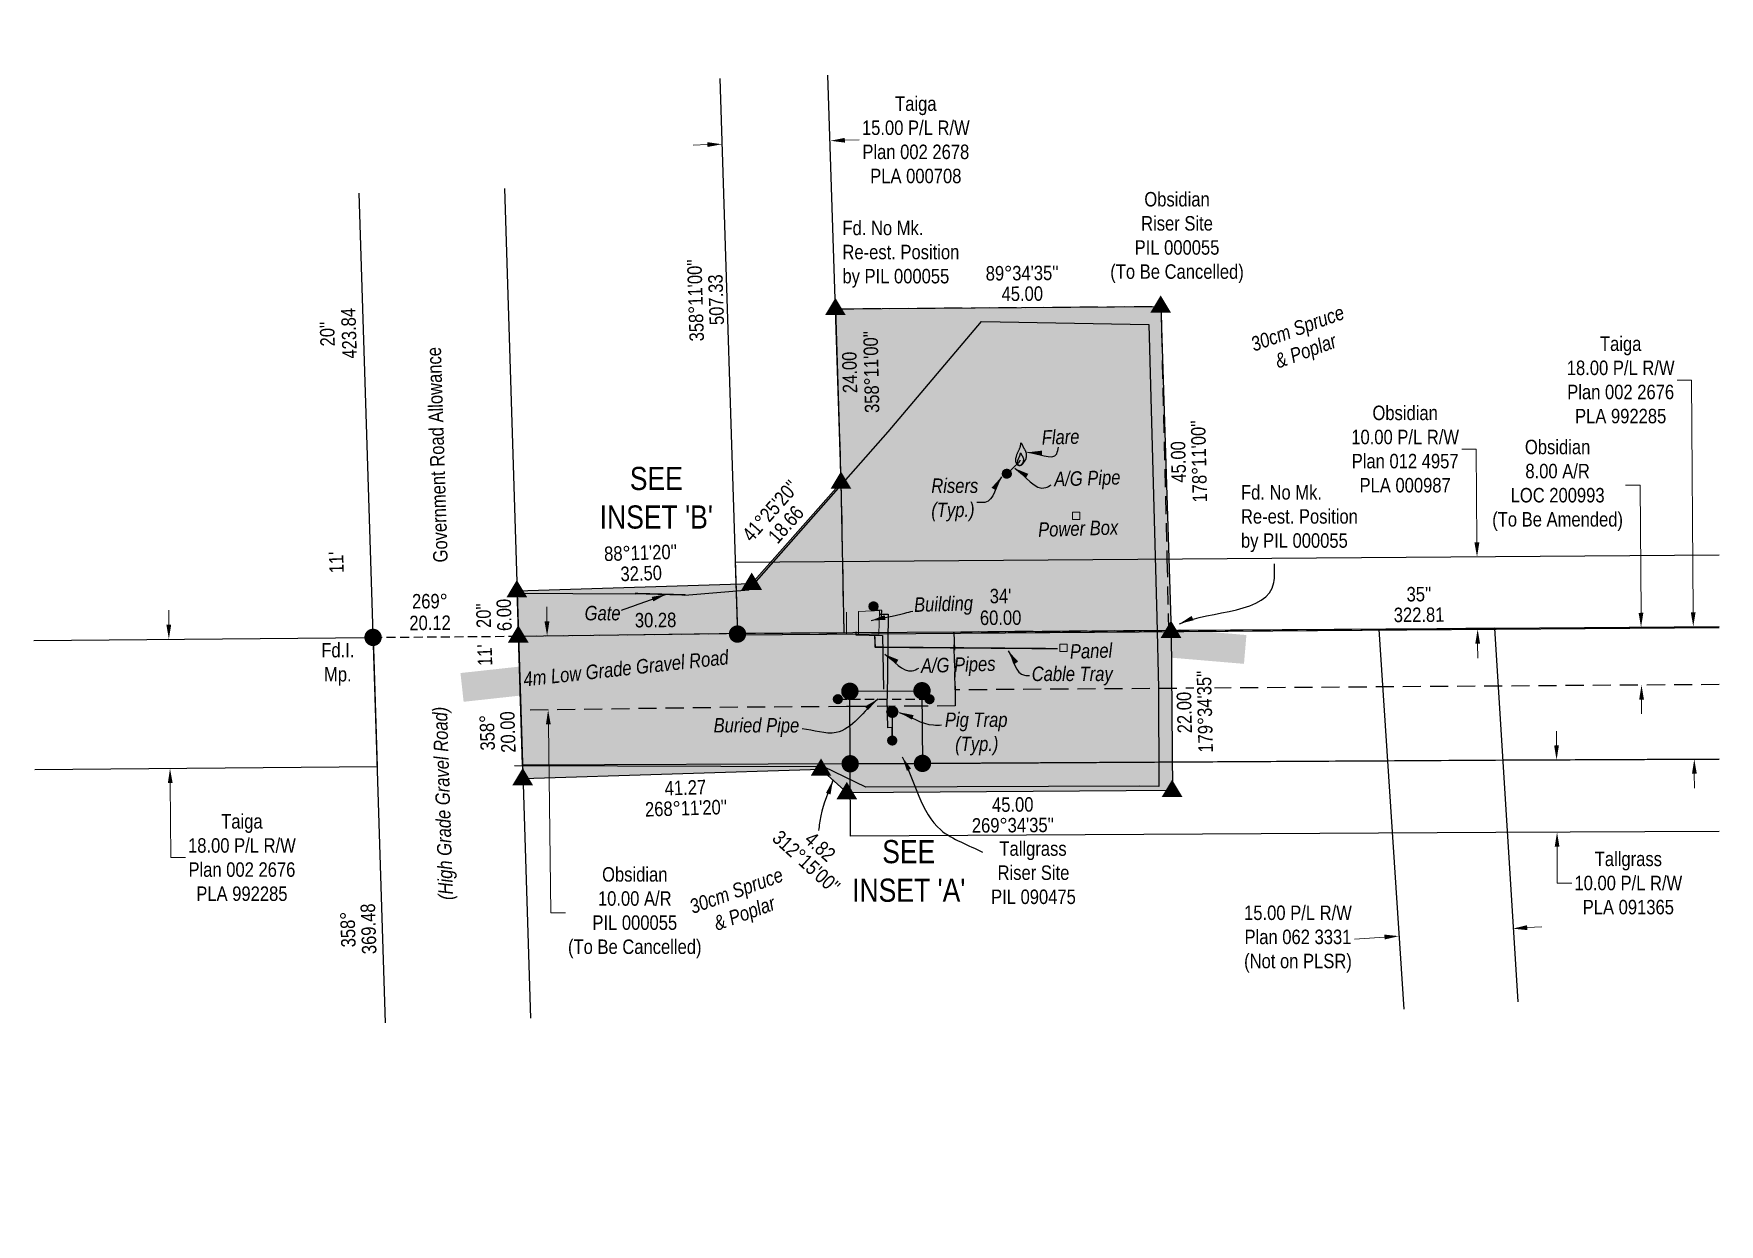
# Model space of a CAD drawing. Extents: x 622735 to 628263, y 5913906 to 5918239.
# Drawn here: x 625495 to 626661, y 5914806 to 5915629 of the extents above; entities that cross this region are included whole.
import ezdxf
from ezdxf.enums import TextEntityAlignment as Align

# ---------------------------------------------------------------- set-up
doc = ezdxf.new("R2010")
doc.units = 0
doc.header["$LTSCALE"] = 5
for name, pattern in [('foc-ACCESSROAD', [3.75, 2.5, -1.25]), ('foc-TIELINE', [1.875, 1.25, -0.625]), ('UG_PIPE', [1.875, 1.25, -0.625])]:
    doc.linetypes.add(name, pattern=pattern)
for name, color, linetype in [('AS-CABLE', 224, 'foc-CABLE'), ('AS-FENCE', 48, 'foc-FENCE'), ('AS-PIPE-AG', 44, 'Continuous'), ('AS-PIPE-UG', 44, 'UG_PIPE'), ('AS-PIPE-UG-T', 44, 'Continuous'), ('AS-ROADS', 254, 'Continuous'), ('AS-SYMBOL', 7, 'Continuous'), ('C-AR', 13, 'foc-ACCESSROAD'), ('C-RW', 13, 'Continuous'), ('C-WS', 13, 'foc-ACCESSROAD'), ('DETAIL-T', 7, 'Continuous'), ('F-RW', 190, 'Continuous'), ('L-BD', 7, 'Continuous'), ('L-BD1', 253, 'Continuous'), ('L-MON', 1, 'Continuous'), ('L-MON-T', 1, 'Continuous'), ('L-ROAD-T', 7, 'Continuous'), ('L-SEC', 7, 'Continuous'), ('L-TIE', 7, 'foc-TIELINE'), ('P-PROPOSED', 10, 'Continuous'), ('P-PROPOSED-H', 21, 'Continuous'), ('T-BUSH-T', 110, 'Continuous')]:
    doc.layers.add(name, color=color, linetype=linetype)
for name, color, linetype, lineweight in [('AS-GENERAL', 48, 'Continuous', 18), ('C-AR-T', 13, 'Continuous', 9), ('C-RW-T', 13, 'Continuous', 9), ('F-RW-T', 190, 'Continuous', 9), ('T-TEXT', 48, 'Continuous', 18)]:
    doc.layers.add(name, color=color, linetype=linetype, lineweight=lineweight)
doc.styles.add('80CG', font='ARIALN.TTF', dxfattribs={"height": 10})
doc.styles.add('80L', font='ARIALN.TTF', dxfattribs={"height": 10})
doc.styles.add('80LS', font='ARIALNI.TTF', dxfattribs={"height": 10})
doc.styles.add('foc-LtypeFont', font='ARIALN.TTF', dxfattribs={"height": 7.35})
doc.linetypes.add('foc-CABLE', pattern='A,2,-1,["C",foc-LtypeFont,S=0.2,R=0,X=-0.625,Y=-0.75],-1.24,8', length=12.24)
doc.linetypes.add('foc-FENCE', pattern='A,10,-1,["X",foc-LtypeFont,S=0.2,R=0,X=-0.625,Y=-0.75],-1.24', length=12.24)
doc.dimstyles.new('Compass 5 000', dxfattribs={"dimscale": 5, "dimtxt": 9, "dimasz": 2, "dimexe": 0.2, "dimexo": 0.0625, "dimgap": 0.5, "dimtad": 0, "dimtih": 1, "dimtoh": 1, "dimzin": 0, "dimdsep": 46, "dimtxsty": '80CG', "dimcen": 0.1, "dimse1": 1, "dimse2": 1, "dimclrd": 256, "dimclrt": 256, "dimaunit": 1, "dimadec": 4, "dimazin": 0, "dimtfac": 0.06, "dimtofl": 0, "dimtmove": 0, "dimatfit": 1, "dimfxl": 0.2, "dimtolj": 1, "dimtzin": 0, "dimlwd": -1, "dimarcsym": 0})

# ---------------------------------------------------------------- blocks, each defined once
blk = doc.blocks.new('RISER')
h = blk.add_hatch(color=255)
h.dxf.hatch_style = 1
edge = h.paths.add_edge_path()
edge.add_arc((0, 0), 0.7, 0, 360)
blk.add_hatch(color=48).paths.add_polyline_path([(0.58, -0.15), (-0.58, -0.15, 0.774597)])
at = {"color": 48}
blk.add_line((-0.58, -0.15), (0.58, -0.15), dxfattribs=at)
blk.add_circle((0, 0), 0.6, dxfattribs=at)
blk = doc.blocks.new('PIG')
h = blk.add_hatch(color=255)
h.dxf.hatch_style = 1
edge = h.paths.add_edge_path()
edge.add_arc((0, 0), 0.85, 0, 360)
at = {"layer": 'AS-SYMBOL'}
h = blk.add_hatch(color=48, dxfattribs=at)
h.dxf.hatch_style = 1
h.paths.add_polyline_path([(-0.1, 0, 1), (-0.55, 0, 1)])
h = blk.add_hatch(color=48, dxfattribs=at)
h.dxf.hatch_style = 1
h.paths.add_polyline_path([(0.1, 0, 1), (0.55, 0, 1)])
at = {"layer": 'AS-SYMBOL', "color": 48}
for centre, radius in [((0, 0), 0.75), ((-0.33, 0), 0.225), ((0.33, 0), 0.225)]:
    blk.add_circle(centre, radius, dxfattribs=at)
blk = doc.blocks.new('fdia')
at = {"color": 255, "const_width": 1}
blk.add_lwpolyline([(-0.5, 0, 1), (0.5, 0, 1)], format="xyb", close=True, dxfattribs=at)
blk = doc.blocks.new('Fdiaa')
blk.add_blockref('fdia', (0, 0))
blk = doc.blocks.new('fdib')
at = {"color": 1, "const_width": 1.6}
blk.add_lwpolyline([(-0.4, 0, 1), (0.4, 0, 1)], format="xyb", close=True, dxfattribs=at)
at = {"color": 1}
blk.add_circle((0, 0), 0.8, dxfattribs=at)
blk = doc.blocks.new('Fdibb')
blk.add_blockref('fdib', (0, 0))
blk = doc.blocks.new('fdicc')
for name in ['Fdibb', 'Fdiaa']:
    blk.add_blockref(name, (0, 0))
blk = doc.blocks.new('FDI')
blk.add_blockref('fdicc', (0, 0))
blk = doc.blocks.new('STRIA')
blk.add_hatch(color=255).paths.add_polyline_path([(-0.04, 1.52), (-1.47, -0.87), (1.39, -0.87)])
blk = doc.blocks.new('STRIAA')
blk.add_blockref('STRIA', (0, 0))
blk = doc.blocks.new('STRIB')
at = {"color": 1}
blk.add_solid([(-1.12, -0.67), (-0.04, 1.13), (1.04, -0.67)], dxfattribs=at)
blk = doc.blocks.new('STRIBB')
blk.add_blockref('STRIB', (0, 0))
blk = doc.blocks.new('STRICC')
for name in ['STRIAA', 'STRIBB']:
    blk.add_blockref(name, (0, 0))
blk = doc.blocks.new('fdspike')
blk.add_blockref('STRICC', (0, 0))
blk = doc.blocks.new('TRIA')
blk.add_hatch(color=255).paths.add_polyline_path([(-0.04, 1.52), (-1.47, -0.87), (1.39, -0.87)])
blk = doc.blocks.new('TRIAA')
blk.add_blockref('TRIA', (0, 0))
blk = doc.blocks.new('TRIB')
at = {"color": 1}
blk.add_lwpolyline([(-1.12, -0.67), (-0.04, 1.13), (1.04, -0.67)], close=True, dxfattribs=at)
blk = doc.blocks.new('TRIBB')
blk.add_blockref('TRIB', (0, 0))
blk = doc.blocks.new('TRICC')
for name in ['TRIAA', 'TRIBB']:
    blk.add_blockref(name, (0, 0))
blk = doc.blocks.new('plspike')
blk.add_blockref('TRICC', (0, 0))
blk = doc.blocks.new('FLARE')
h = blk.add_hatch(color=255)
h.dxf.hatch_style = 1
h.paths.add_polyline_path([(0.16, 2.41, 0.114147), (0.13, 2.43), (0.11, 2.44, 0.261551), (0.01, 2.42), (0, 2.41, 0.131268), (-0.03, 2.37), (-0.04, 2.35, 0.041497), (-0.05, 2.33), (-0.05, 2.29, 0.015174), (-0.05, 2.29), (-0.06, 2.24, 0.004376), (-0.06, 2.24), (-0.07, 2.18), (-0.08, 2.11), (-0.09, 2.05), (-0.1, 1.98), (-0.12, 1.91), (-0.14, 1.83), (-0.17, 1.76), (-0.19, 1.68), (-0.22, 1.61), (-0.26, 1.53), (-0.29, 1.46), (-0.32, 1.39), (-0.36, 1.32), (-0.39, 1.25, 0.000505), (-0.39, 1.25), (-0.43, 1.18, 0.002398), (-0.43, 1.18), (-0.46, 1.1, 0.004177), (-0.46, 1.1), (-0.5, 1.03, 0.005735), (-0.5, 1.03), (-0.53, 0.95, 0.006994), (-0.53, 0.95), (-0.56, 0.87, 0.00791), (-0.57, 0.87), (-0.6, 0.78, 0.008323), (-0.6, 0.78), (-0.63, 0.69, 0.008095), (-0.63, 0.68), (-0.66, 0.59, 0.008067), (-0.66, 0.59), (-0.68, 0.49, 0.008387), (-0.68, 0.49), (-0.7, 0.39, 0.009056), (-0.71, 0.38), (-0.72, 0.28, 0.010123), (-0.72, 0.28), (-0.74, 0.18, 0.011689), (-0.74, 0.18), (-0.75, 0.08, 0.013925), (-0.75, 0.08), (-0.75, -0.02, 0.016488), (-0.75, -0.02), (-0.75, -0.11, 0.017255), (-0.75, -0.12), (-0.74, -0.2, 0.01735), (-0.74, -0.2), (-0.73, -0.28, 0.017311), (-0.73, -0.29), (-0.71, -0.36, 0.01715), (-0.71, -0.36), (-0.69, -0.43, 0.016886), (-0.69, -0.44), (-0.66, -0.5, 0.016546), (-0.66, -0.5), (-0.63, -0.56, 0.016164), (-0.63, -0.56), (-0.6, -0.61, 0.016329), (-0.6, -0.62), (-0.57, -0.66, 0.018828), (-0.57, -0.67), (-0.54, -0.71, 0.022087), (-0.53, -0.71), (-0.5, -0.75, 0.025345), (-0.49, -0.76), (-0.46, -0.78, 0.028234), (-0.45, -0.79), (-0.42, -0.82, 0.030298), (-0.41, -0.82), (-0.37, -0.84, 0.031129), (-0.36, -0.85), (-0.32, -0.86, 0.030544), (-0.31, -0.87), (-0.27, -0.88, 0.028465), (-0.26, -0.88), (-0.22, -0.89, 0.025311), (-0.21, -0.89), (-0.16, -0.89, 0.02283), (-0.15, -0.89), (-0.11, -0.89, 0.021226), (-0.1, -0.89), (-0.05, -0.88, 0.020401), (-0.04, -0.88), (0, -0.87, 0.020299), (0.01, -0.87), (0.05, -0.85, 0.020911), (0.06, -0.85), (0.11, -0.83, 0.022277), (0.11, -0.83), (0.15, -0.81, 0.023712), (0.16, -0.8), (0.2, -0.78, 0.022408), (0.21, -0.78), (0.24, -0.75, 0.01993), (0.25, -0.74), (0.28, -0.72, 0.017146), (0.28, -0.71), (0.31, -0.68, 0.014211), (0.32, -0.68), (0.35, -0.64, 0.011221), (0.35, -0.64), (0.37, -0.61, 0.008212), (0.38, -0.61), (0.4, -0.57, 0.005172), (0.4, -0.57), (0.42, -0.54, 0.002523), (0.43, -0.54), (0.45, -0.5, 0.001671), (0.45, -0.5), (0.47, -0.47, 0.001229), (0.47, -0.47), (0.49, -0.44, 0.00075), (0.49, -0.44), (0.51, -0.41, 0.00026), (0.51, -0.41), (0.54, -0.37), (0.56, -0.34), (0.58, -0.3), (0.61, -0.27), (0.63, -0.23, 0.001311), (0.63, -0.23), (0.66, -0.19, 0.003726), (0.66, -0.19), (0.69, -0.15, 0.006065), (0.69, -0.14), (0.72, -0.1, 0.008452), (0.72, -0.1), (0.74, -0.05, 0.010991), (0.75, -0.05), (0.77, 0, 0.013767), (0.77, 0), (0.79, 0.05, 0.016839), (0.8, 0.05), (0.81, 0.1, 0.019104), (0.82, 0.11), (0.83, 0.15, 0.016987), (0.83, 0.16), (0.84, 0.21, 0.013636), (0.84, 0.21), (0.85, 0.26, 0.010244), (0.85, 0.27), (0.86, 0.31, 0.006846), (0.86, 0.32), (0.86, 0.37, 0.003419), (0.86, 0.37), (0.86, 0.41), (0.87, 0.46), (0.87, 0.5), (0.88, 0.54), (0.88, 0.59), (0.89, 0.63, 0.001278), (0.89, 0.63), (0.89, 0.67, 0.004735), (0.89, 0.67), (0.9, 0.71, 0.008354), (0.9, 0.72), (0.9, 0.76, 0.012059), (0.9, 0.76), (0.9, 0.8, 0.015712), (0.9, 0.81), (0.9, 0.85, 0.018457), (0.9, 0.85), (0.9, 0.89, 0.018102), (0.9, 0.9), (0.89, 0.94, 0.016533), (0.89, 0.95), (0.88, 0.99, 0.014576), (0.88, 0.99), (0.87, 1.03, 0.012435), (0.86, 1.04), (0.85, 1.08, 0.010283), (0.85, 1.09), (0.83, 1.13, 0.00824), (0.83, 1.13), (0.81, 1.18, 0.00638), (0.81, 1.18), (0.78, 1.23, 0.004735), (0.78, 1.23), (0.76, 1.29, 0.003388), (0.75, 1.29), (0.73, 1.34, 0.002345), (0.73, 1.34), (0.7, 1.4, 0.001492), (0.7, 1.4), (0.67, 1.46, 0.000746), (0.67, 1.46), (0.63, 1.51), (0.6, 1.57), (0.57, 1.62), (0.55, 1.68), (0.52, 1.73), (0.49, 1.78), (0.47, 1.83), (0.45, 1.87), (0.42, 1.92), (0.4, 1.97), (0.38, 2.02), (0.35, 2.08, 0.000332), (0.35, 2.08), (0.33, 2.13, 0.001849), (0.33, 2.13), (0.3, 2.19, 0.0038), (0.3, 2.19), (0.27, 2.24, 0.006473), (0.27, 2.24), (0.25, 2.29, 0.010865), (0.24, 2.3), (0.22, 2.34, 0.019524), (0.22, 2.34), (0.19, 2.38, 0.041077), (0.18, 2.39)])
at = {"color": 48, "flags": 128}
for points in [[(0.11, -0.72), (0.07, -0.74), (0.03, -0.76), (-0.02, -0.77), (-0.07, -0.78), (-0.11, -0.79), (-0.16, -0.79), (-0.2, -0.79), (-0.25, -0.78), (-0.29, -0.77), (-0.32, -0.76), (-0.36, -0.74), (-0.4, -0.71), (-0.43, -0.68), (-0.46, -0.65), (-0.49, -0.61), (-0.52, -0.56), (-0.54, -0.51), (-0.57, -0.46), (-0.59, -0.4), (-0.61, -0.33), (-0.63, -0.26), (-0.64, -0.19), (-0.65, -0.11), (-0.65, -0.02), (-0.65, 0.07), (-0.64, 0.17), (-0.63, 0.27), (-0.61, 0.36), (-0.58, 0.46), (-0.56, 0.56), (-0.53, 0.66), (-0.5, 0.75), (-0.47, 0.83), (-0.44, 0.91), (-0.41, 0.99), (-0.37, 1.06), (-0.34, 1.13), (-0.3, 1.2), (-0.27, 1.27), (-0.23, 1.34), (-0.2, 1.42), (-0.16, 1.49), (-0.13, 1.57), (-0.1, 1.65), (-0.07, 1.73), (-0.04, 1.8), (-0.02, 1.88), (0, 1.96), (0.01, 2.03), (0.02, 2.1), (0.03, 2.17), (0.04, 2.22), (0.05, 2.27), (0.05, 2.31), (0.06, 2.34), (0.08, 2.35), (0.09, 2.34), (0.11, 2.32), (0.13, 2.29), (0.16, 2.25), (0.18, 2.2), (0.21, 2.14), (0.24, 2.09), (0.26, 2.03), (0.29, 1.98), (0.31, 1.93), (0.33, 1.88), (0.36, 1.83), (0.38, 1.78), (0.41, 1.73), (0.43, 1.68), (0.46, 1.63), (0.49, 1.58), (0.52, 1.52), (0.55, 1.47), (0.58, 1.41), (0.61, 1.35), (0.64, 1.3), (0.67, 1.24), (0.69, 1.19), (0.72, 1.14), (0.74, 1.09), (0.75, 1.05), (0.77, 1), (0.78, 0.96), (0.79, 0.92), (0.8, 0.88), (0.8, 0.84), (0.8, 0.8), (0.8, 0.76), (0.8, 0.72), (0.79, 0.68), (0.79, 0.64), (0.78, 0.6), (0.78, 0.56), (0.77, 0.51), (0.77, 0.47), (0.76, 0.42), (0.76, 0.37), (0.76, 0.33), (0.75, 0.28), (0.74, 0.23), (0.73, 0.18), (0.72, 0.13), (0.7, 0.09), (0.68, 0.04), (0.66, 0), (0.63, -0.05), (0.61, -0.09), (0.58, -0.13), (0.55, -0.17), (0.53, -0.21), (0.5, -0.25), (0.48, -0.28), (0.45, -0.32), (0.43, -0.35), (0.41, -0.38), (0.39, -0.42), (0.37, -0.45), (0.34, -0.48), (0.32, -0.51), (0.3, -0.55), (0.27, -0.58), (0.24, -0.61), (0.21, -0.64), (0.18, -0.67), (0.15, -0.7)], [(0.02, -0.75), (-0.01, -0.76), (-0.03, -0.77), (-0.05, -0.78), (-0.08, -0.78), (-0.11, -0.79), (-0.13, -0.79), (-0.16, -0.79), (-0.18, -0.78), (-0.2, -0.78), (-0.23, -0.77), (-0.25, -0.76), (-0.26, -0.74), (-0.28, -0.73), (-0.3, -0.71), (-0.32, -0.69), (-0.33, -0.66), (-0.35, -0.63), (-0.36, -0.6), (-0.37, -0.57), (-0.39, -0.53), (-0.4, -0.49), (-0.4, -0.45), (-0.41, -0.41), (-0.41, -0.36), (-0.41, -0.31), (-0.4, -0.25), (-0.39, -0.2), (-0.38, -0.14), (-0.37, -0.09), (-0.36, -0.03), (-0.34, 0.02), (-0.32, 0.07), (-0.31, 0.12), (-0.29, 0.16), (-0.27, 0.21), (-0.25, 0.25), (-0.23, 0.29), (-0.21, 0.33), (-0.19, 0.37), (-0.17, 0.41), (-0.15, 0.45), (-0.14, 0.49), (-0.12, 0.53), (-0.1, 0.58), (-0.08, 0.62), (-0.07, 0.66), (-0.06, 0.71), (-0.05, 0.75), (-0.04, 0.79), (-0.03, 0.83), (-0.03, 0.87), (-0.02, 0.9), (-0.02, 0.93), (-0.01, 0.95), (-0.01, 0.96), (0, 0.97), (0.01, 0.96), (0.02, 0.95), (0.03, 0.94), (0.04, 0.91), (0.06, 0.88), (0.07, 0.86), (0.09, 0.82), (0.1, 0.79), (0.12, 0.76), (0.13, 0.74), (0.14, 0.71), (0.16, 0.68), (0.17, 0.65), (0.18, 0.63), (0.2, 0.6), (0.21, 0.57), (0.23, 0.54), (0.25, 0.51), (0.26, 0.47), (0.28, 0.44), (0.3, 0.41), (0.31, 0.38), (0.33, 0.35), (0.34, 0.32), (0.36, 0.29), (0.37, 0.27), (0.38, 0.24), (0.39, 0.22), (0.39, 0.19), (0.4, 0.17), (0.4, 0.15), (0.41, 0.13), (0.41, 0.1), (0.41, 0.08), (0.4, 0.06), (0.4, 0.04), (0.4, 0.01), (0.39, -0.01), (0.39, -0.03), (0.39, -0.06), (0.39, -0.08), (0.38, -0.11), (0.38, -0.14), (0.38, -0.16), (0.38, -0.19), (0.37, -0.22), (0.37, -0.24), (0.36, -0.27), (0.35, -0.3), (0.34, -0.32), (0.32, -0.35), (0.31, -0.37), (0.3, -0.4), (0.28, -0.42), (0.27, -0.44), (0.25, -0.46), (0.24, -0.48), (0.22, -0.5), (0.21, -0.52), (0.2, -0.54), (0.19, -0.56), (0.17, -0.58), (0.16, -0.6), (0.15, -0.61), (0.14, -0.63), (0.12, -0.65), (0.11, -0.67), (0.09, -0.69), (0.08, -0.7), (0.06, -0.72), (0.04, -0.74)]]:
    blk.add_lwpolyline(points, close=True, dxfattribs=at)
blk = doc.blocks.new('*D453')
at = {"layer": 'F-RW-T', "transparency": 16777216}
for p, q in [((626056.1, 5915555.5), (626066.1, 5915555.8)), ((625961.2, 5915552.5), (625951.2, 5915552.2))]:
    blk.add_line(p, q, dxfattribs=at)
for points in [[(626056.1, 5915557.2), (626056.2, 5915553.9), (626046.1, 5915555.2)], [(625961.1, 5915554.2), (625961.2, 5915550.9), (625971.2, 5915552.8)]]:
    blk.add_solid(points, dxfattribs=at)
at = {"layer": 'F-RW-T', "transparency": 16777216, "insert": (626105.2, 5915555.8), "char_height": 10, "attachment_point": 5, "style": '80CG'}
blk.add_mtext('\\A1;Taiga\\P15.00 P/L R/W\\PPlan 002 2678\\PPLA 000708', dxfattribs=at)
blk = doc.blocks.new('*D455')
at = {"layer": 'F-RW-T', "transparency": 16777216}
for p, q in [((626527.9, 5915011.2), (626537.9, 5915011.8)), ((626429.2, 5915004.7), (626408.5, 5915003.3))]:
    blk.add_line(p, q, dxfattribs=at)
for points in [[(626527.8, 5915012.9), (626528, 5915009.5), (626517.9, 5915010.5)], [(626429.1, 5915006.4), (626429.3, 5915003), (626439.2, 5915005.3)]]:
    blk.add_solid(points, dxfattribs=at)
at = {"layer": 'F-RW-T', "transparency": 16777216, "insert": (626369.4, 5915003.3), "char_height": 10, "attachment_point": 5, "style": '80CG'}
blk.add_mtext('\\A1;15.00 P/L R/W\\PPlan 062 3331\\P(Not on PLSR)', dxfattribs=at)
blk = doc.blocks.new('*D456')
at = {"layer": 'F-RW-T', "transparency": 16777216}
for p, q in [((625588.7, 5915220.6), (625588.7, 5915230.6)), ((625589.7, 5915111.2), (625590.2, 5915059.6)), ((625590.2, 5915059.6), (625600.2, 5915059.6))]:
    blk.add_line(p, q, dxfattribs=at)
for points in [[(625590.4, 5915220.6), (625587.1, 5915220.6), (625588.8, 5915210.6)], [(625591.4, 5915111.2), (625588.1, 5915111.1), (625589.6, 5915121.2)]]:
    blk.add_solid(points, dxfattribs=at)
at = {"layer": 'F-RW-T', "transparency": 16777216, "insert": (625639.3, 5915059.6), "char_height": 10, "attachment_point": 5, "style": '80CG'}
blk.add_mtext('\\A1;Taiga\\P18.00 P/L R/W\\PPlan 002 2676\\PPLA 992285', dxfattribs=at)
blk = doc.blocks.new('*D457')
at = {"layer": 'F-RW-T', "transparency": 16777216}
for p, q in [((626548.2, 5915137.1), (626548.1, 5915147.1)), ((626548.5, 5915067.1), (626548.7, 5915042)), ((626548.7, 5915042), (626558.7, 5915042))]:
    blk.add_line(p, q, dxfattribs=at)
for points in [[(626549.8, 5915137.2), (626546.5, 5915137.1), (626548.2, 5915127.1)], [(626550.2, 5915067.1), (626546.9, 5915067.1), (626548.5, 5915077.1)]]:
    blk.add_solid(points, dxfattribs=at)
at = {"layer": 'F-RW-T', "transparency": 16777216, "insert": (626597.8, 5915042), "char_height": 10, "attachment_point": 5, "style": '80CG'}
blk.add_mtext('\\A1;Tallgrass\\P10.00 P/L R/W\\PPLA 091365', dxfattribs=at)
blk = doc.blocks.new('*D461')
at = {"layer": 'C-RW-T', "transparency": 16777216}
for p, q in [((626492.6, 5915342), (626482.6, 5915342)), ((626493.1, 5915277.5), (626492.6, 5915342)), ((626493.6, 5915207.5), (626493.7, 5915197.5))]:
    blk.add_line(p, q, dxfattribs=at)
for points in [[(626494.8, 5915277.5), (626491.4, 5915277.5), (626493.2, 5915267.5)], [(626495.3, 5915207.5), (626492, 5915207.5), (626493.6, 5915217.5)]]:
    blk.add_solid(points, dxfattribs=at)
at = {"layer": 'C-RW-T', "transparency": 16777216, "insert": (626443.5, 5915342), "char_height": 10, "attachment_point": 5, "style": '80CG'}
blk.add_mtext('\\A1;Obsidian\\P10.00 P/L R/W\\PPlan 012 4957\\PPLA 000987', dxfattribs=at)
blk = doc.blocks.new('*D462')
at = {"layer": 'C-AR-T', "transparency": 16777216}
for p, q in [((626605.9, 5915317), (626595.9, 5915317)), ((626606.6, 5915228.9), (626605.9, 5915317)), ((626607, 5915168.9), (626607, 5915158.9))]:
    blk.add_line(p, q, dxfattribs=at)
for points in [[(626608.2, 5915228.9), (626604.9, 5915228.8), (626606.6, 5915218.9)], [(626608.6, 5915168.9), (626605.3, 5915168.9), (626606.9, 5915178.9)]]:
    blk.add_solid(points, dxfattribs=at)
at = {"layer": 'C-AR-T', "transparency": 16777216, "insert": (626548.9, 5915317), "char_height": 10, "attachment_point": 5, "style": '80CG'}
blk.add_mtext('\\A1;Obsidian\\P8.00 A/R\\PLOC 200993\\P(To Be Amended)', dxfattribs=at)
blk = doc.blocks.new('*D466')
at = {"layer": 'F-RW-T', "transparency": 16777216}
for p, q in [((626641.5, 5915389.8), (626631.5, 5915389.8)), ((626642.7, 5915229.3), (626641.5, 5915389.8)), ((626643.4, 5915117.7), (626643.5, 5915107.7))]:
    blk.add_line(p, q, dxfattribs=at)
for points in [[(626644.3, 5915229.3), (626641, 5915229.2), (626642.7, 5915219.3)], [(626645.1, 5915117.7), (626641.8, 5915117.6), (626643.4, 5915127.7)]]:
    blk.add_solid(points, dxfattribs=at)
at = {"layer": 'F-RW-T', "transparency": 16777216, "insert": (626592.5, 5915389.8), "char_height": 10, "attachment_point": 5, "style": '80CG', "bg_fill": 3, "box_fill_scale": 1.1, "bg_fill_color": 256, "bg_fill_true_color": 13158600, "bg_fill_transparency": 0}
blk.add_mtext('\\A1;Taiga\\P18.00 P/L R/W\\PPlan 002 2676\\PPLA 992285', dxfattribs=at)
blk = doc.blocks.new('*D467')
at = {"layer": 'C-RW-T', "transparency": 16777216}
for p, q in [((625850.2, 5915222.9), (625850.1, 5915232.9)), ((625851.2, 5915151.7), (625852.9, 5915021.5)), ((625852.9, 5915021.5), (625862.9, 5915021.5))]:
    blk.add_line(p, q, dxfattribs=at)
for points in [[(625851.9, 5915222.9), (625848.5, 5915222.9), (625850.3, 5915212.9)], [(625852.8, 5915151.8), (625849.5, 5915151.7), (625851, 5915161.7)]]:
    blk.add_solid(points, dxfattribs=at)
at = {"layer": 'C-RW-T', "transparency": 16777216, "insert": (625910.9, 5915021.5), "char_height": 10, "attachment_point": 5, "style": '80CG'}
blk.add_mtext('\\A1;Obsidian\\P10.00 A/R\\PPIL 000055\\P(To Be Cancelled)', dxfattribs=at)

msp = doc.modelspace()

# ---------------------------------------------------------------- hatches: boundary and pattern name
h = msp.add_hatch(color=255)
h.dxf.hatch_style = 1
h.paths.add_polyline_path([(626059.821, 5915124.483), (626059.616, 5915174.588), (626109.461, 5915174.993), (626109.801, 5915124.753)])
at = {"layer": 'P-PROPOSED-H'}
h = msp.add_hatch(color=256, dxfattribs=at)
h.dxf.hatch_style = 1
h.paths.add_polyline_path([(626057.711, 5915104.338), (626039.871, 5915120.543), (625833.631, 5915114.008), (625829.576, 5915243.938), (625991.941, 5915249.073), (626053.646, 5915319.008), (626049.811, 5915439.023), (626274.681, 5915440.698), (626281.826, 5915215.893), (626282.581, 5915105.933)])

# ---------------------------------------------------------------- linework, layer by layer
at = {"layer": 'AS-CABLE', "linetype": 'Continuous', "const_width": 1}
msp.add_lwpolyline([(626203.321, 5915204.068), (626077.141, 5915205.098), (626076.806, 5915212.758)], dxfattribs=at)
at = {"layer": 'AS-FENCE'}
msp.add_line((625824.521, 5915242.348), (625911.541, 5915241.973), dxfattribs=at)
msp.add_lwpolyline([(625945.456, 5915241.093), (625989.681, 5915244.738), (626086.081, 5915354.013), (626150.641, 5915430.278), (626266.216, 5915428.248), (626271.841, 5915225.698), (626272.956, 5915176.753), (626273.216, 5915108.848), (626260.101, 5915108.943), (626070.611, 5915108.268), (626041.521, 5915122.408), (625827.681, 5915123.153)], dxfattribs=at)
at = {"layer": 'AS-GENERAL'}
msp.add_line((626057.341, 5915229.393), (626057.306, 5915214.463), dxfattribs=at)
for points in [[(626213.622, 5915298.393), (626218.62, 5915298.393), (626218.62, 5915293.394), (626213.622, 5915293.394)], [(626079.711, 5915213.788), (626080.056, 5915230.348), (626065.581, 5915229.858), (626065.611, 5915214.068)], [(626204.857, 5915207.128), (626209.855, 5915207.128), (626209.855, 5915202.129), (626204.857, 5915202.129)]]:
    msp.add_lwpolyline(points, close=True, dxfattribs=at)
at = {"layer": 'AS-GENERAL', "const_width": 1, "flags": 128}
msp.add_lwpolyline([(625911.086, 5915242.218), (625945.966, 5915241.243)], dxfattribs=at)
at = {"layer": 'AS-PIPE-AG'}
for p, q in [((626176.621, 5915332.988), (626177.601, 5915334.523)), ((626168.071, 5915325.008), (626168.116, 5915324.928)), ((626168.116, 5915324.928), (626176.621, 5915332.988)), ((626076.026, 5915233.288), (626075.981, 5915233.323)), ((626088.961, 5915160.383), (626088.941, 5915140.543)), ((626088.966, 5915160.373), (626088.961, 5915160.383)), ((626088.961, 5915140.538), (626088.911, 5915149.558)), ((626088.941, 5915140.543), (626088.961, 5915140.538))]:
    msp.add_line(p, q, dxfattribs=at)
for points in [[(626081.211, 5915224.528), (626081.676, 5915230.443), (626076.086, 5915230.988), (626076.026, 5915233.288)], [(626080.386, 5915227.958), (626086.096, 5915227.978), (626085.461, 5915169.698)], [(626065.151, 5915215.078), (626063.706, 5915215.453), (626063.706, 5915213.683), (626082.206, 5915213.088), (626082.881, 5915176.133)], [(626088.911, 5915149.558), (626085.881, 5915149.393), (626085.421, 5915169.013)]]:
    msp.add_lwpolyline(points, dxfattribs=at)
at = {"layer": 'AS-PIPE-UG'}
for p, q in [((626051.376, 5915169.148), (626051.301, 5915169.093)), ((626051.301, 5915169.093), (626114.681, 5915169.063))]:
    msp.add_line(p, q, dxfattribs=at)
at = {"layer": 'AS-ROADS', "const_width": 19.993}
msp.add_lwpolyline([(625791.496, 5915177.273), (625971.426, 5915196.933), (626040.151, 5915254.638), (626072.586, 5915266.913), (626138.836, 5915254.438), (626257.591, 5915213.413), (626257.686, 5915213.308), (626280.356, 5915207.978), (626332.921, 5915203.523)], dxfattribs=at)
at = {"layer": 'C-AR'}
msp.add_lwpolyline([(626660.681, 5915179.244), (626132.418, 5915175.545), (626131.571, 5915215.527), (626281.615, 5915216.575), (626424.918, 5915217.58), (626500.023, 5915218.109), (626660.681, 5915219.233)], dxfattribs=at)
at = {"layer": 'C-RW'}
msp.add_lwpolyline([(626660.681, 5915268.715), (625980.361, 5915263.693), (625981.924, 5915213.716), (626660.681, 5915218.731)], dxfattribs=at)
at = {"layer": 'C-WS'}
msp.add_lwpolyline([(625832.152, 5915161.479), (625830.556, 5915212.668), (625981.917, 5915214.67), (626055.612, 5915215.147), (626053.646, 5915319.008), (626049.811, 5915439.023), (626274.681, 5915440.698), (626278.806, 5915265.896), (626279.97, 5915216.564), (626131.571, 5915215.527), (626132.44, 5915174.537), (626132.51, 5915164.497), (626109.706, 5915164.337), (626059.725, 5915163.983), (626057.243, 5915163.965), (625982.209, 5915163.514), (625832.152, 5915161.479)], dxfattribs=at)
at = {"layer": 'F-RW', "flags": 128}
for points in [[(625969.741, 5915598.277), (625981.917, 5915214.67), (626055.612, 5915215.147), (626053.646, 5915319.008), (626044.458, 5915600.44)], [(626521.672, 5914960.003), (626505.407, 5915218.295), (626425.236, 5915217.218), (626442.516, 5914954.791)]]:
    msp.add_lwpolyline(points, dxfattribs=at)
at = {"layer": 'F-RW'}
for points in [[(625830.622, 5915212.019), (625830.556, 5915212.668), (625986.446, 5915214.73), (626061.647, 5915215.184), (626136.712, 5915215.71), (626286.843, 5915216.761), (626430.144, 5915217.762), (626505.251, 5915218.294), (626660.681, 5915219.382)], [(625495.362, 5915209.788), (625729.971, 5915211.853), (625732.797, 5915122.452), (625496.175, 5915120.301)], [(626660.681, 5915127.763), (626511.16, 5915126.942), (626436.054, 5915126.533), (626109.801, 5915124.753), (626059.821, 5915124.483), (625833.337, 5915123.492), (625830.556, 5915212.668)], [(626660.681, 5915077.737), (626506.267, 5915076.892), (626060.125, 5915074.451), (626059.821, 5915124.483), (626109.8, 5915124.753), (626430.895, 5915126.505), (626505.992, 5915126.914), (626660.681, 5915127.761)]]:
    msp.add_lwpolyline(points, dxfattribs=at)
at = {"layer": 'L-SEC'}
for p, q in [((625820.732, 5915522.228), (625838.869, 5914948.493)), ((625720.232, 5915519.051), (625738.37, 5914945.316))]:
    msp.add_line(p, q, dxfattribs=at)
at = {"layer": 'L-TIE'}
msp.add_line((625729.971, 5915211.853), (625830.556, 5915212.668), dxfattribs=at)
at = {"layer": 'P-PROPOSED'}
for points in [[(626057.711, 5915104.338), (626039.871, 5915120.543), (625833.631, 5915114.008), (625829.576, 5915243.938), (625991.941, 5915249.073), (626053.646, 5915319.008), (626049.811, 5915439.023), (626274.681, 5915440.698), (626281.826, 5915215.893), (626282.581, 5915105.933)], [(626059.821, 5915124.483), (626059.616, 5915174.588), (626109.461, 5915174.993), (626109.801, 5915124.753)]]:
    msp.add_lwpolyline(points, close=True, dxfattribs=at)

# ---------------------------------------------------------------- block references
at = {"layer": 'AS-SYMBOL'}
for name, p, xscale, yscale, zscale in [('FLARE', (626177.601, 5915334.523), 4.998311350000006, 4.998311350000006, 4.998311350000006), ('RISER', (626168.071, 5915325.008), 4.998311350000002, 4.998311350000002, 4.998311350000002), ('RISER', (626075.981, 5915233.323), 4.998311350000002, 4.998311350000002, 4.998311350000002), ('RISER', (626051.376, 5915169.148), 4.998311350000002, 4.998311350000002, 4.998311350000002), ('RISER', (626114.731, 5915169.103), 4.998311350000002, 4.998311350000002, 4.998311350000002), ('PIG', (626088.966, 5915160.373), 4.998311350000002, 4.998311350000002, 4.998311350000002), ('RISER', (626088.961, 5915140.538), 4.998311350000002, 4.998311350000002, 4.998311350000002)]:
    msp.add_blockref(name, p, dxfattribs=dict(at, xscale=xscale, yscale=yscale, zscale=zscale))
at = {"layer": 'L-MON', "xscale": 4.998311350000002, "yscale": 4.998311350000002, "zscale": 4.998311350000002}
for name, p in [('plspike', (626049.811, 5915439.023)), ('fdspike', (626274.681, 5915440.698)), ('plspike', (626053.646, 5915319.008)), ('plspike', (625991.941, 5915249.073)), ('plspike', (625829.576, 5915243.938)), ('FDI', (625729.971, 5915211.853)), ('fdspike', (625830.556, 5915212.668)), ('FDI', (625981.921, 5915214.153)), ('plspike', (626281.826, 5915215.893)), ('FDI', (626059.616, 5915174.588)), ('FDI', (626109.461, 5915174.993)), ('plspike', (626039.871, 5915120.543)), ('FDI', (626059.821, 5915124.483)), ('FDI', (626109.801, 5915124.753)), ('plspike', (625833.631, 5915114.008)), ('plspike', (626282.581, 5915105.933)), ('plspike', (626057.711, 5915104.338))]:
    msp.add_blockref(name, p, dxfattribs=at)

# ---------------------------------------------------------------- texts
at = {"layer": 'AS-CABLE', "insert": (626184.77, 5915191.668), "char_height": 9.99364, "attachment_point": 1, "style": '80L'}
msp.add_mtext_dynamic_manual_height_columns('\\pi0.56806;{\\fArial Narrow|b0|i1|c0|p34;Cable Tray}', width=56.78285, gutter_width=49.968, heights=[0], dxfattribs=at)
at = {"layer": 'AS-GENERAL', "style": '80LS'}
msp.add_text('4m Low Grade Gravel Road', height=9.99671, rotation=6.23567, dxfattribs=at).set_placement((625834.452, 5915177.885))
at = {"layer": 'AS-PIPE-UG-T', "insert": (625965.107, 5915156.126), "char_height": 9.99662, "attachment_point": 1, "rotation": 359.97288, "style": '80LS', "bg_fill": 1, "box_fill_scale": 1, "bg_fill_color": 21, "bg_fill_transparency": 0}
msp.add_mtext_dynamic_manual_height_columns('\\pi0.29888;Buried Pipe', width=59.01594, gutter_width=49.993, heights=[0], dxfattribs=at)
at = {"layer": 'C-RW-T', "insert": (626239.235, 5915519.781), "char_height": 10, "attachment_point": 1, "style": '80L'}
msp.add_mtext_dynamic_manual_height_columns('\\pi23.94495;Obsidian\\P\\pi21.72462;Riser Site\\P\\pi17.23622;PIL 000055\\P\\pi0.39447;(To Be Cancelled)', width=91.72347, gutter_width=50, heights=[0], dxfattribs=at)
at = {"layer": 'DETAIL-T', "color": 3, "char_height": 15.9946, "width": 77.54717, "attachment_point": 5, "style": '80CG'}
for s, insert in [("SEE\\PINSET 'B'", (625925.808, 5915308.3)), ("SEE\\PINSET 'A'", (626100.329, 5915050.3))]:
    msp.add_mtext(s, dxfattribs=dict(at, insert=insert))
at = {"layer": 'F-RW-T', "insert": (626156.747, 5915070.858), "char_height": 10, "attachment_point": 1, "style": '80L'}
msp.add_mtext_dynamic_manual_height_columns('\\pi6.24372;Tallgrass\\P\\pi4.97838;Riser Site\\P\\pi0.48997;PIL 090475', width=58.23097, gutter_width=50, heights=[0], dxfattribs=at)
at = {"layer": 'L-BD', "style": '80L'}
for s, height, rotation, p in [("358°11'00''", 9.99662, 91.8165, (625952.872, 5915444.849)), ('507.33', 9.9966, 91.8165, (625967.11, 5915445.301)), ('423.84', 9.9966, 91.8114, (625713.299, 5915422.079)), ("20''", 9.9966, 91.8114, (625698.312, 5915421.605)), ("11'", 9.9966, 91.8098, (625704.554, 5915263.684)), ('269°', 9.9966, 0.4642, (625769.259, 5915236.914)), ("34'", 9.9966, 0.3324, (626163.755, 5915240.466)), ('30.28', 9.9966, 0.5621, (625925.289, 5915223.867)), ('60.00', 9.9966, 0.3324, (626163.842, 5915225.471)), ('20.12', 9.9966, 0.4642, (625769.381, 5915221.919)), ('358°', 9.9966, 91.8098, (625712.577, 5915009.909)), ('369.48', 9.9966, 91.8098, (625726.815, 5915010.359))]:
    msp.add_text(s, height=height, rotation=rotation, dxfattribs=at).set_placement(p, align=Align.MIDDLE)
at = {"layer": 'L-BD1', "style": '80L'}
for s, height, rotation, p in [("89°34'35''", 9.9966, 0.4083, (626178.713, 5915463.726)), ('45.00', 9.9966, 0.4083, (626178.815, 5915449.481)), ("358°11'00''", 9.99662, 91.2, (626074.426, 5915395.356)), ('24.00', 9.9966, 91.2, (626059.434, 5915395.042)), ("178°11'00''", 9.99662, 91.3514, (626300.959, 5915333.499)), ('45.00', 9.9966, 91.3514, (626286.718, 5915333.163)), ("41°25'20''", 9.9966, 48.5778, (626004.663, 5915299.378)), ('18.66', 9.9966, 48.5778, (626015.345, 5915289.953)), ("88°11'20''", 9.9966, 1.8125, (625914.888, 5915270.39)), ('32.50', 9.9966, 1.8125, (625915.339, 5915256.152)), ("20''", 9.9966, 91.7852, (625806.329, 5915226.932)), ('6.00', 9.9966, 91.7852, (625820.567, 5915227.376)), ("11'", 9.9966, 91.7852, (625807.194, 5915199.576)), ('22.00', 9.9966, 91.3514, (626290.806, 5915159.908)), ('20.00', 9.9966, 91.7852, (625823.127, 5915146.412)), ('358°', 9.9966, 91.7852, (625808.889, 5915145.969)), ('41.27', 9.9966, 1.8125, (625945.902, 5915108.064)), ('45.00', 9.9966, 0.4083, (626172.221, 5915096.304)), ("268°11'20''", 9.99662, 1.8125, (625946.353, 5915093.826)), ("312°15'00''", 9.99662, 317.75, (626029.522, 5915056.633)), ("269°34'35''", 9.99662, 0.4083, (626172.322, 5915082.059)), ('4.82', 9.9966, 317.75, (626039.1, 5915067.178))]:
    msp.add_text(s, height=height, rotation=rotation, dxfattribs=at).set_placement(p, align=Align.MIDDLE)
at = {"layer": 'L-MON-T', "linetype": 'Continuous', "insert": (625705.633, 5915208.047), "char_height": 9.9966, "width": 22.03662, "attachment_point": 2, "style": '80L'}
msp.add_mtext('Fd.I. Mp.', dxfattribs=at)
at = {"layer": 'L-ROAD-T', "style": '80L'}
msp.add_text('Government Road Allowance', height=10, rotation=91.838875, dxfattribs=at).set_placement((625774.254, 5915338.092), align=Align.MIDDLE_CENTER)
at = {"layer": 'T-BUSH-T', "char_height": 9.99662, "width": 67.28736, "attachment_point": 2, "rotation": 20, "style": '80LS'}
for insert in [(626367.324, 5915430.294), (625979.327, 5915041.518)]:
    msp.add_mtext('30cm Spruce\\P& Poplar', dxfattribs=dict(at, insert=insert))
at = {"layer": 'T-TEXT', "style": '80LS'}
msp.add_text('(High Grade Gravel Road)', height=10, rotation=91.838875, dxfattribs=at).set_placement((625778.208, 5915097.087), align=Align.MIDDLE_CENTER)
at = {"layer": 'T-TEXT', "attachment_point": 1, "rotation": 1.717309, "style": '80L'}
for s, width, gutter_width, insert, char_height in [('\\pi0.45899;{\\fArial Narrow|b0|i1|c0|p34;Flare}', 26.16112, 49.968, (626191.621, 5915354.976), 9.99364), ('{\\fArial Narrow|b0|i1|c0|p34;A/G Pipe}', 45.65063, 50.011, (626200.676, 5915326.222), 9.9966), ('{\\fArial Narrow|b0|i1|c0|p34;Power Box}', 55.89953, 50.011, (626189.609, 5915291.314), 9.9966), ('{\\fArial Narrow|b0|i1|c0|p34;Panel}', 29.87155, 50.011, (626211.562, 5915207.056), 9.9966)]:
    msp.add_mtext_dynamic_manual_height_columns(s, width=width, gutter_width=gutter_width, heights=[0], dxfattribs=dict(at, insert=insert, char_height=char_height))
at = {"layer": 'T-TEXT', "attachment_point": 1, "style": '80L'}
for s, width, gutter_width, insert, char_height in [('{\\fArial Narrow|b0|i1|c0|p34;Risers\\P(Typ.)}', 32.51731, 50.011, (626115.915, 5915321.711), 9.9966), ('\\pi1.36564;{\\fArial Narrow|b0|i1|c0|p34;Gate}', 26.16112, 49.968, (625874.883, 5915233.642), 9.99364), ('\\pi0.32615;{\\fArial Narrow|b0|i1|c0|p34;Pig Trap\\P\\pi7.43151;(Typ.)}', 43.13443, 50.011, (626124.985, 5915159.922), 9.9966)]:
    msp.add_mtext_dynamic_manual_height_columns(s, width=width, gutter_width=gutter_width, heights=[0], dxfattribs=dict(at, insert=insert, char_height=char_height))
at = {"layer": 'T-TEXT', "char_height": 9.9966, "attachment_point": 1, "rotation": 1.717309, "style": '80L', "bg_fill": 1, "box_fill_scale": 1, "bg_fill_color": 21, "bg_fill_transparency": 0}
for s, width, insert in [('{\\fArial Narrow|b0|i1|c0|p34;Building}', 40.81599, (626103.837, 5915239.415)), ('{\\fArial Narrow|b0|i1|c0|p34;A/G Pipes}', 51.63768, (626108.568, 5915197.243))]:
    msp.add_mtext_dynamic_manual_height_columns(s, width=width, gutter_width=50.011, heights=[0], dxfattribs=dict(at, insert=insert))

# ---------------------------------------------------------------- dimensions: what is measured, and where the dimension line sits
at = {"layer": 'C-AR-T'}
dim = msp.add_linear_dim(base=(626606.625, 5915218.855), p1=(626626.158, 5915179.002), p2=(626625.878, 5915218.99), angle=90.400999, text='Obsidian\\P8.00 A/R\\PLOC 200993\\P(To Be Amended)', dimstyle='Compass 5 000', dxfattribs=at)
dim.commit()
dim.dimension.update_dxf_attribs({"geometry": '*D462', "text_midpoint": (626548.923, 5915317.034), "dimtype": 161})
at = {"layer": 'C-RW-T'}
dim = msp.add_linear_dim(base=(625851.025, 5915161.735), p1=(625867.927, 5915213.163), p2=(625868.621, 5915161.973), angle=270.777102, text='Obsidian\\P10.00 A/R\\PPIL 000055\\P(To Be Cancelled)', dimstyle='Compass 5 000', dxfattribs=at)
dim.commit()
dim.dimension.update_dxf_attribs({"geometry": '*D467', "text_midpoint": (625910.895, 5915021.469), "dimtype": 161})
at = {"layer": 'F-RW-T'}
for base, p1, p2, angle, text, picture, middle in [((626046.117, 5915555.21), (625969.006, 5915621.389), (626043.942, 5915623.765), 1.816493, 'Taiga\\P15.00 P/L R/W\\PPlan 002 2678\\PPLA 000708', '*D453', (626105.192, 5915555.844)), ((625589.649, 5915121.151), (625585.115, 5915210.578), (625585.929, 5915121.117), 270.520901, 'Taiga\\P18.00 P/L R/W\\PPlan 002 2676\\PPLA 992285', '*D456', (625639.295, 5915059.566)), ((626548.491, 5915077.123), (626367.644, 5915126.16), (626367.918, 5915076.135), 270.313396, 'Tallgrass\\P10.00 P/L R/W\\PPLA 091365', '*D457', (626597.769, 5915042.047)), ((626439.187, 5915005.348), (626531.037, 5914811.291), (626452.306, 5914806.107), 183.767287, '15.00 P/L R/W\\PPlan 062 3331\\P(Not on PLSR)', '*D455', (626369.402, 5915003.327))]:
    dim = msp.add_linear_dim(base=base, p1=p1, p2=p2, angle=angle, text=text, dimstyle='Compass 5 000', dxfattribs=at)
    dim.commit()
    dim.dimension.update_dxf_attribs({"geometry": picture, "text_midpoint": middle, "dimtype": 161})

# ---------------------------------------------------------------- leaders
at = {"layer": 'AS-CABLE', "path_type": 1}
msp.add_leader([(626169.03, 5915202.581), (626180.32, 5915185.654), (626183.76, 5915185.578)], dimstyle='Compass 5 000', override={"dimgap": 0.5, "dimtad": 0}, dxfattribs=at)
at = {"layer": 'AS-PIPE-UG-T', "path_type": 1}
msp.add_leader([(626078.85, 5915169.08), (626050.071, 5915146.024), (626026.599, 5915148.663)], dimstyle='Compass 5 000', override={"dimgap": 0.5, "dimtad": 0}, dxfattribs=at)
at = {"layer": 'F-RW-T', "path_type": 1}
msp.add_leader([(626095.812, 5915129.192), (626122.415, 5915078.758), (626151.345, 5915063.293)], dimstyle='Compass 5 000', override={"dimgap": 0.5, "dimtad": 0}, dxfattribs=at)
at = {"layer": 'L-BD1', "path_type": 1}
msp.add_leader([(626047.899, 5915113.251), (626039.47, 5915088.583), (626037.989, 5915078.429)], dimstyle='Compass 5 000', override={"dimgap": 0.5, "dimtad": 0}, dxfattribs=at)
at = {"layer": 'L-MON', "path_type": 1}
msp.add_leader([(626287.39, 5915221.213), (626352.807, 5915249.749), (626353.168, 5915262.753)], dimstyle='Compass 5 000', override={"dimgap": 0.5, "dimtad": 0}, dxfattribs=at)
at = {"layer": 'T-TEXT', "path_type": 1}
for points in [[(626182.491, 5915339.799), (626202.61, 5915338.853), (626203.912, 5915343.466)], [(626164.403, 5915322.847), (626152.994, 5915305.214), (626147.466, 5915305.214)], [(626173.602, 5915328.737), (626195.172, 5915315.442), (626198.887, 5915317.239)], [(625932.573, 5915241.618), (625901.446, 5915230.548)], [(626074.254, 5915223.493), (626097.708, 5915228.615), (626103.227, 5915229.993)], [(626083.721, 5915200.143), (626102.678, 5915188.737), (626107.321, 5915190.477)], [(626093.718, 5915160.044), (626117.334, 5915151.289), (626122.857, 5915151.289)]]:
    msp.add_leader(points, dimstyle='Compass 5 000', override={"dimgap": 0.5, "dimtad": 0}, dxfattribs=at)

# ---------------------------------------------------------------- next in the draw order: texts
at = {"layer": 'L-BD', "insert": (626453.094, 5915232.511), "char_height": 9.9966, "width": 35.35274, "attachment_point": 2, "rotation": 0.4147, "style": '80L', "bg_fill": 3, "box_fill_scale": 1, "bg_fill_color": 256, "bg_fill_transparency": 0}
msp.add_mtext('322.81', dxfattribs=at)
at = {"layer": 'L-BD1', "insert": (626299.978, 5915160.456), "char_height": 9.99662, "width": 57.5219, "attachment_point": 2, "rotation": 91.3514, "style": '80L', "bg_fill": 3, "box_fill_scale": 1.2, "bg_fill_color": 256, "bg_fill_transparency": 0}
msp.add_mtext("179°34'35''", dxfattribs=at)
at = {"layer": 'L-MON', "insert": (626054.479, 5915499.926), "char_height": 9.99431, "attachment_point": 1, "style": '80L', "bg_fill": 3, "box_fill_scale": 1.15, "bg_fill_color": 256, "bg_fill_true_color": 256, "bg_fill_transparency": 0}
msp.add_mtext_dynamic_manual_height_columns('Fd. No Mk.\\PRe-est. Position\\Pby PIL 000055', width=80.11579, gutter_width=49.983, heights=[0], dxfattribs=at)

# ---------------------------------------------------------------- next in the draw order: dimensions: what is measured, and where the dimension line sits
at = {"layer": 'F-RW-T'}
dim = msp.add_linear_dim(base=(626642.732, 5915219.257), p1=(626648.162, 5915127.693), p2=(626647.521, 5915219.29), angle=90.400999, text='Taiga\\P18.00 P/L R/W\\PPlan 002 2676\\PPLA 992285', dimstyle='Compass 5 000', override={"dimtfill": 1}, dxfattribs=at)
dim.commit()
dim.dimension.update_dxf_attribs({"geometry": '*D466', "text_midpoint": (626592.453, 5915389.81), "dimtype": 161})

# ---------------------------------------------------------------- next in the draw order: texts
at = {"layer": 'L-BD', "insert": (626453.012, 5915246.756), "char_height": 9.9966, "width": 16.66327, "attachment_point": 2, "rotation": 0.4147, "style": '80L', "bg_fill": 3, "box_fill_scale": 1, "bg_fill_color": 256, "bg_fill_transparency": 0}
msp.add_mtext("35''", dxfattribs=at)

# ---------------------------------------------------------------- next in the draw order: dimensions: what is measured, and where the dimension line sits
at = {"layer": 'C-RW-T'}
dim = msp.add_linear_dim(base=(626493.184, 5915267.479), p1=(626535.654, 5915217.807), p2=(626535.285, 5915267.79), angle=90.422936, text='Obsidian\\P10.00 P/L R/W\\PPlan 012 4957\\PPLA 000987', dimstyle='Compass 5 000', dxfattribs=at)
dim.commit()
dim.dimension.update_dxf_attribs({"geometry": '*D461', "text_midpoint": (626443.549, 5915341.978), "dimtype": 161})

# ---------------------------------------------------------------- next in the draw order: texts
at = {"layer": 'L-MON', "insert": (626330.002, 5915317.149), "char_height": 9.99431, "attachment_point": 1, "style": '80L', "bg_fill": 3, "box_fill_scale": 1.15, "bg_fill_color": 256, "bg_fill_true_color": 256, "bg_fill_transparency": 0}
msp.add_mtext_dynamic_manual_height_columns('Fd. No Mk.\\PRe-est. Position\\Pby PIL 000055', width=80.11579, gutter_width=49.983, heights=[0], dxfattribs=at)

doc.saveas('drawing.dxf')
